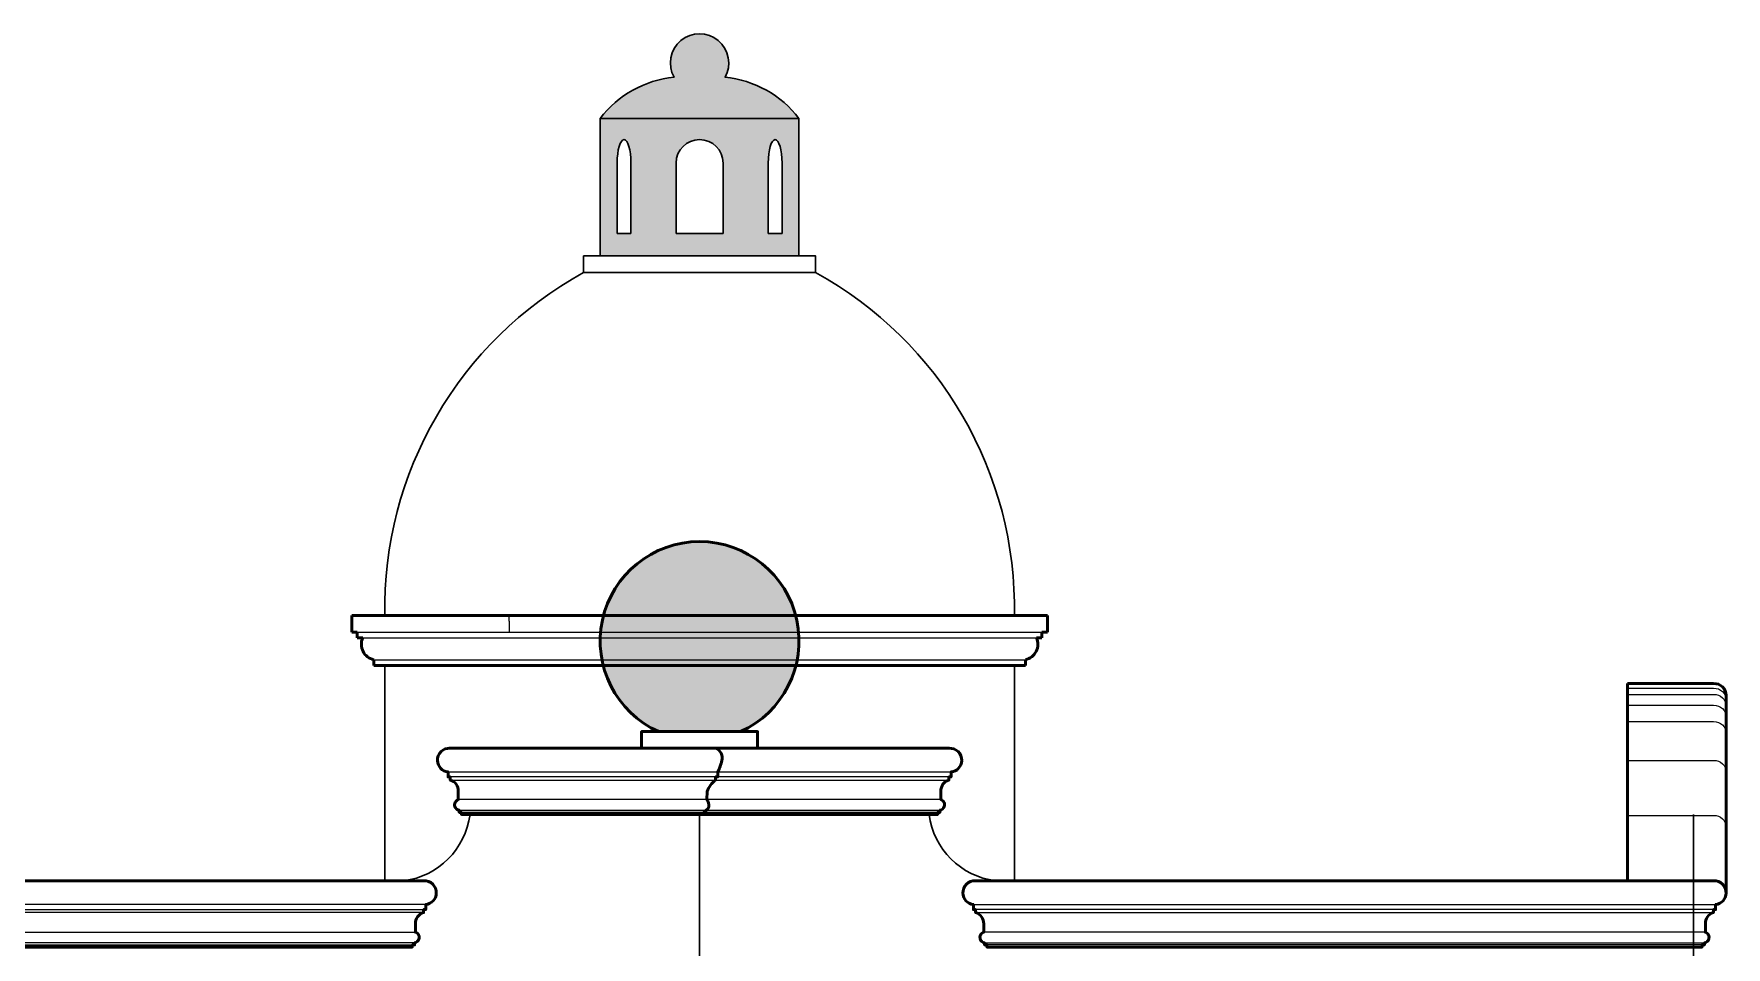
# Model space of a CAD drawing. Header units: metres. Extents: x -109 to 591, y -5 to 592.
# Drawn here: x 583.08 to 588.18, y 10.57 to 13.33 of the extents above; entities that cross this region are included whole.
import ezdxf

# ---------------------------------------------------------------- set-up
doc = ezdxf.new("R2010")
doc.units = ezdxf.units.M
doc.header["$LTSCALE"] = 0.03
for name, color, linetype, lineweight in [('HATCH SECCION', 8, 'Continuous', 5), ('Moldura con Espesor', 43, 'Continuous', 50), ('Muro bajo', 7, 'Continuous', 30)]:
    doc.layers.add(name, color=color, linetype=linetype, lineweight=lineweight)
doc.layers.add('MOLDURA', color=43, linetype='Continuous')

msp = doc.modelspace()

# ---------------------------------------------------------------- hatches: boundary and pattern name
at = {"layer": 'HATCH SECCION'}
for color, points in [(43, [(585.0078927628628, 13.1993860177376, 0.2102228825694626), (584.7849143189691, 13.07490541894195), (585.3849143189692, 13.07490541894195, 0.2102228825694624), (585.1619358750662, 13.19938601773851, 1.703539092977019)]), (53, [(584.9614829706387, 11.22490541894172), (585.2083456672987, 11.22490541894172, 4.645751311059256)])]:
    msp.add_hatch(color=color, dxfattribs=at).paths.add_polyline_path(points)
h = msp.add_hatch(color=43, dxfattribs=at)
h.paths.add_polyline_path([(585.3849143189692, 12.66021806442543), (585.3849143189692, 13.07490541894195), (584.7849143189691, 13.07490541894195), (584.7849143189691, 12.66021806442541)])
h.paths.add_polyline_path([(585.014131997866, 12.94081196185557, -1), (585.1556966400723, 12.94081196185557), (585.1556966400723, 12.72846499854645), (585.014131997866, 12.72846499854645)], flags=16)
edge = h.paths.add_edge_path(flags=16)
edge.add_ellipse((584.8568929835186, 12.94081196185557), major_axis=(0, 0.07078232110303162), ratio=0.2937108858270449, start_angle=270, end_angle=450, ccw=False)
edge.add_line((584.8776825217507, 12.94081196185502), (584.8776825217507, 12.72846499854645))
edge.add_line((584.8776825217507, 12.72846499854645), (584.8361034452865, 12.72846499854645))
edge.add_line((584.8361034452865, 12.72846499854645), (584.8361034452865, 12.94081196185553))
edge = h.paths.add_edge_path(flags=16)
edge.add_ellipse((585.3129356544197, 12.94081196185557), major_axis=(0, 0.07078232110303162), ratio=0.2937108858270449, start_angle=-90, end_angle=90, ccw=False)
edge.add_line((585.3337251926517, 12.94081196185583), (585.3337251926517, 12.72846499854645))
edge.add_line((585.3337251926517, 12.72846499854645), (585.2921461161877, 12.72846499854645))
edge.add_line((585.2921461161877, 12.72846499854645), (585.2921461161876, 12.94081196185553))

# ---------------------------------------------------------------- linework, layer by layer
at = {"layer": 'MOLDURA'}
for p, q in [((584.5099143189692, 11.57490541894193), (584.6099143189691, 11.57490541894195)), ((584.6099143189691, 11.5749054189419), (584.5099143189692, 11.57490541894189)), ((584.5099143189692, 11.55823875227529), (584.5099143189692, 11.57490541894195)), ((584.5099143189692, 11.57490541894195), (584.6099143189691, 11.57490541894195)), ((584.5099143189692, 11.55823875227529), (584.5099143189692, 11.52490541894196)), ((584.0515809856353, 11.52490541894195), (586.1182476523024, 11.52490541894192)), ((584.0682476523019, 11.50823875227528), (586.1015809856358, 11.50823875227524)), ((584.5099143189692, 11.52490541894196), (584.5265809856359, 11.52490541894196)), ((584.1015809856352, 11.44157208560862), (586.0682476523025, 11.44157208560859)), ((584.3256672398369, 11.10310388044409), (585.8441613980934, 11.10310388044336)), ((585.8374555524548, 11.088063085653), (584.3256672398367, 11.08806308565371)), ((584.3323730854826, 11.07885914368192), (585.8374555524548, 11.07885914368119)), ((585.8131750882313, 11.01968535513053), (584.356653549706, 11.01968535513125)), ((584.3596506055526, 10.98747113920736), (585.8101780323776, 10.98747113920665)), ((585.8035503656113, 10.98118494358873), (584.3596506055529, 10.98118494358945)), ((584.2585207520482, 10.70310388044366), (582.0184875628602, 10.70310388044362)), ((582.0251934085061, 10.68806308565325), (584.2585207520538, 10.68806308565325)), ((584.251814906408, 10.67885914368149), (582.0251934085061, 10.67885914368145)), ((585.9113078858892, 10.70310388044366), (588.1513410750772, 10.70310388044362)), ((588.1446352294313, 10.68806308565325), (585.9113078858836, 10.68806308565325)), ((585.9180137315294, 10.67885914368149), (588.1446352294313, 10.67885914368145)), ((582.0494738727295, 10.6196853551308), (584.2275344421845, 10.61968535513079)), ((584.2245373863316, 10.5874711392069), (582.0524709285764, 10.58747113920691)), ((582.0590985953496, 10.58118494358899), (584.2245373863374, 10.58118494358899)), ((588.1203547652078, 10.6196853551308), (585.9422941957529, 10.61968535513079)), ((585.9452912516058, 10.5874711392069), (588.1173577093609, 10.58747113920691)), ((588.1107300425878, 10.58118494358899), (585.9452912516, 10.58118494358899))]:
    msp.add_line(p, q, dxfattribs=at)
for points in [[(587.8849143189684, 11.35585844187253), (588.1452436831232, 11.35585844187253, -0.4277631228964515), (588.1831463098964, 11.31965909419795, -0.4277631228964515)], [(587.8849143189684, 11.33712981108929), (588.1452436831232, 11.33712981108929, -0.4277631228964515), (588.1831463098964, 11.3009304634147, -0.4277631228964515)], [(587.8849143189684, 11.30435420323702), (588.1452436831232, 11.30435420323702, -0.4277631228964515), (588.1831463098964, 11.26815485556243, -0.4277631228964515)], [(587.8849143189684, 11.25519045547069), (588.1452436831232, 11.25519045547069, -0.4277631228964515), (588.1831463098964, 11.2189911077961, -0.4277631228964515)], [(587.8849143189684, 11.13813500113029), (588.1452436831232, 11.13813500113029, -0.4277631228964515), (588.1831463098964, 11.1019356534557, -0.4277631228964515)], [(587.8849143189684, 10.97191512704806), (588.1452436831232, 10.97191512704806, -0.4277631228964515), (588.1831463098964, 10.93571577937347, -0.4277631228964515)]]:
    msp.add_lwpolyline(points, format="xyb", dxfattribs=at)
at = {"layer": 'Moldura con Espesor'}
for p, q in [((584.0349143189686, 11.57490541894193), (584.1349143189685, 11.57490541894195)), ((584.1349143189685, 11.5749054189419), (584.0349143189686, 11.57490541894189)), ((584.0349143189686, 11.55823875227529), (584.0349143189686, 11.57490541894195)), ((584.0349143189686, 11.57490541894195), (584.1349143189685, 11.57490541894195)), ((584.0349143189686, 11.55823875227529), (584.0349143189686, 11.52490541894196)), ((584.1349143189685, 11.57490541894193), (586.0349143189692, 11.57490541894187)), ((586.1349143189691, 11.5749054189419), (586.0349143189692, 11.57490541894192)), ((586.0349143189692, 11.57490541894187), (586.1349143189691, 11.57490541894186)), ((586.1349143189691, 11.57490541894192), (586.0349143189692, 11.57490541894192)), ((586.1349143189691, 11.55823875227527), (586.1349143189691, 11.57490541894192)), ((586.1349143189691, 11.55823875227527), (586.1349143189691, 11.52490541894193)), ((584.0349143189686, 11.52490541894196), (584.0515809856353, 11.52490541894196)), ((584.0515809856353, 11.52490541894196), (584.0515809856353, 11.5082387522753)), ((584.0515809856353, 11.5082387522753), (584.0682476523019, 11.5082387522753)), ((586.1182476523024, 11.50823875227527), (586.1015809856358, 11.50823875227527)), ((586.1349143189691, 11.52490541894193), (586.1182476523024, 11.52490541894193)), ((586.1182476523024, 11.52490541894193), (586.1182476523024, 11.50823875227527)), ((584.1015809856352, 11.42490541894197), (584.1015809856352, 11.44157208560863)), ((586.0682476523025, 11.42490541894194), (586.0682476523025, 11.44157208560861)), ((584.1349143189685, 11.42490541894197), (584.1015809856352, 11.42490541894197)), ((584.1349143189683, 11.42490541894195), (586.0349143189692, 11.42490541894194)), ((586.0349143189692, 11.42490541894194), (586.0682476523025, 11.42490541894194)), ((587.8849143189684, 11.36990541894168), (587.8849143189684, 10.77490541894173)), ((588.1831463099221, 11.33370743695178), (588.1831238373004, 10.73743144911458)), ((585.8380640061305, 11.17490541894144), (584.3284320074112, 11.17490541894218)), ((584.3662782723261, 10.97490541894214), (585.8035503656113, 10.97490541894141)), ((582.0849143189689, 10.77490541894173), (584.2557559844896, 10.77490541894172)), ((588.0849143189685, 10.77490541894173), (585.9140726534478, 10.77490541894172)), ((584.2179097195643, 10.57490541894168), (582.0590985953496, 10.57490541894168)), ((585.951918918373, 10.57490541894168), (588.1107300425878, 10.57490541894168))]:
    msp.add_line(p, q, dxfattribs=at)
for points in [[(587.8849143189684, 11.36990541894168), (588.1452436831232, 11.36990541894168, -0.4277631228964515), (588.1831463098964, 11.33370607126709, -0.4277631228964515)], [(584.3920939959454, 11.17490541894218), (584.3317646317906, 11.17490541894218, 0.4382077646215293), (584.2938844776135, 11.13743144911503, 0.3767732070928361), (584.3256672398367, 11.10310388044407), (584.3256672398367, 11.08806308565371), (584.3323730854826, 11.08806308565371), (584.3323730854826, 11.0788591436819, -0.343840019265826), (584.3566535497063, 11.04497607399181), (584.356653549706, 11.01968535513125, 0.4170263860701234), (584.3464722083426, 10.99877243621321, 0.3141239204313276), (584.3596506055529, 10.98747113920736), (584.3596506055529, 10.98118494358945), (584.3662782723261, 10.98118494358945), (584.3662782723261, 10.97490541894214), (584.3920939959454, 10.97490541894214)], [(585.0849143189689, 11.17490541894182), (585.1336617263764, 11.17490541894182, -0.3677422691198305), (585.1517782041061, 11.13743144911467, -0.06166098138486631), (585.1397591183304, 11.10310388044371), (585.1397591183304, 11.08806308565335), (585.1330532726845, 11.08806308565335), (585.1330532726845, 11.07885914368154, 0.1530657642929259), (585.107588093652, 11.04382818406845), (585.1064561396663, 11.01968535513089, -0.2426159243439792), (585.1129122701994, 10.99877243621285, -0.2894564287914043), (585.1034590838194, 10.987471139207), (585.1034590838194, 10.98118494358908), (585.0968314170462, 10.98118494358908), (585.0968314170462, 10.97490541894177), (585.0849143189689, 10.97490541894177)], [(585.777734641992, 11.17490541894218), (585.8380640061467, 11.17490541894218, -0.4382077646215293), (585.8759441603239, 11.13743144911503, -0.3767732070928361), (585.8441613981007, 11.10310388044407), (585.8441613981007, 11.08806308565371), (585.8374555524548, 11.08806308565371), (585.8374555524548, 11.0788591436819, 0.343840019265826), (585.8131750882311, 11.04497607399181), (585.8131750882313, 11.01968535513125, -0.4170263860701234), (585.8233564295948, 10.99877243621321, -0.3141239204313276), (585.8101780323844, 10.98747113920736), (585.8101780323844, 10.98118494358945), (585.8035503656113, 10.98118494358945), (585.8035503656113, 10.97490541894214), (585.777734641992, 10.97490541894214)], [(584.192093995945, 10.77490541894219), (584.2524233600997, 10.77490541894219, -0.4382077646215293), (584.290303514277, 10.73743144911516, -0.3767732070928361), (584.2585207520538, 10.7031038804442), (584.2585207520538, 10.68806308565372), (584.251814906408, 10.68806308565372), (584.251814906408, 10.67885914368191, 0.343840019265826), (584.2275344421842, 10.64497607399182), (584.2275344421845, 10.61968535513126, -0.4170263860701234), (584.237715783548, 10.59877243621322, -0.3141239204313276), (584.2245373863374, 10.58747113920749), (584.2245373863374, 10.58118494358946), (584.2179097195643, 10.58118494358946), (584.2179097195643, 10.57490541894214), (584.192093995945, 10.57490541894214)], [(585.9777346419924, 10.77490541894219), (585.9174052778377, 10.77490541894219, 0.4382077646215293), (585.8795251236604, 10.73743144911516, 0.3767732070928361), (585.9113078858836, 10.7031038804442), (585.9113078858836, 10.68806308565372), (585.9180137315294, 10.68806308565372), (585.9180137315294, 10.67885914368191, -0.343840019265826), (585.9422941957532, 10.64497607399182), (585.9422941957529, 10.61968535513126, 0.4170263860701234), (585.9321128543894, 10.59877243621322, 0.3141239204313276), (585.9452912516, 10.58747113920749), (585.9452912516, 10.58118494358946), (585.951918918373, 10.58118494358946), (585.951918918373, 10.57490541894214), (585.9777346419924, 10.57490541894214)], [(588.0849143189685, 10.77490541894173), (588.1452436831232, 10.77490541894173, -0.4382077646215293), (588.1831238373004, 10.73743144911458, -0.3767732070928361), (588.1513410750772, 10.70310388044362), (588.1513410750772, 10.68806308565325), (588.1446352294313, 10.68806308565325), (588.1446352294313, 10.67885914368145, 0.343840019265826), (588.1203547652076, 10.64497607399136), (588.1203547652078, 10.6196853551308, -0.4170263860701234), (588.1305361065713, 10.59877243621276, -0.3141239204313276), (588.1173577093609, 10.58747113920691), (588.1173577093609, 10.58118494358899), (588.1107300425878, 10.58118494358899), (588.1107300425878, 10.57490541894168), (588.0849143189685, 10.57490541894168)]]:
    msp.add_lwpolyline(points, format="xyb", dxfattribs=at)
msp.add_lwpolyline([(584.9099143189687, 11.17490541894172), (585.2599143189686, 11.17490541894172), (585.2599143189686, 11.22490541894172), (584.9099143189687, 11.22490541894172)], close=True, dxfattribs=at)
for centre, radius, start, end in [((585.0849143189687, 11.4983367672715), 0.3, 294.2951889453917, 245.7048110546084), ((584.1125373850278, 11.48871695197167), 0.04840125114130293, 156.2133213940977, 256.9167809600158), ((586.0572912529096, 11.48871695197165), 0.04840125114130293, 283.0832190399841, 23.78667860590231)]:
    msp.add_arc(centre, radius, start, end, dxfattribs=at)
at = {"layer": 'Muro bajo'}
for p, q in [((585.3849143189692, 13.07490541894195), (584.7849143189691, 13.07490541894195)), ((584.8361034452865, 12.72846499854645), (584.8361034452865, 12.94081196185557)), ((584.8776825217507, 12.72846499854645), (584.8776825217507, 12.94081196185557)), ((585.014131997866, 12.72846499854645), (585.014131997866, 12.94081196185557)), ((585.1556966400723, 12.72846499854645), (585.1556966400723, 12.94081196185557)), ((585.2921461161876, 12.72846499854645), (585.2921461161876, 12.94081196185557)), ((585.3337251926517, 12.72846499854645), (585.3337251926517, 12.94081196185557)), ((584.8361034452865, 12.72846499854645), (584.8776825217507, 12.72846499854645)), ((585.014131997866, 12.72846499854645), (585.1556966400723, 12.72846499854645)), ((585.2921461161876, 12.72846499854645), (585.3337251926517, 12.72846499854645)), ((584.7849143189691, 12.66021806442541), (585.3849143189692, 12.66021806442543)), ((584.7349143189691, 12.61021806442539), (585.4349143189692, 12.61021806442537)), ((584.1349143189682, 10.77490541894171), (584.1349143189683, 11.42490541894195)), ((586.0349143189692, 10.77490541894171), (586.0349143189692, 11.42490541894193)), ((585.0849143189686, 9.46990541894155), (585.0849143189689, 10.97490541894177)), ((588.0849143189691, 9.469905418941522), (588.084914318969, 10.97490541894167))]:
    msp.add_line(p, q, dxfattribs=at)
msp.add_lwpolyline([(586.0349143189692, 11.57490541894195), (586.0349143189692, 11.57490541894195, 0.2790435272035361), (585.4349143189692, 12.61021806442542), (585.4349143189692, 12.66021806442541), (585.3849143189692, 12.66021806442541), (585.3849143189692, 13.07490541894195, 0.2102228825694624), (585.1619358750662, 13.19938601773851, 1.703539092977019), (585.0078927628628, 13.1993860177376, 0.2102228825694626), (584.7849143189691, 13.07490541894195), (584.7849143189691, 12.66021806442541), (584.7349143189691, 12.66021806442541), (584.7349143189691, 12.6102180644254, 0.2790435272035362), (584.1349143189692, 11.57490541894195), (584.1349143189684, 11.57490541894195)], format="xyb", dxfattribs=at)
for centre, radius, start, end in [((585.084914318969, 12.94081196185554), 0.07078232110302801, 8.142219984546603e-12, 179.9999999999919), ((584.1625784351152, 11.00442097977249), 0.2314056200578292, 277.327982603157, 352.6720173968286), ((586.0072502028224, 11.00442097977249), 0.2314056200578292, 187.3279826031714, 262.672017396843)]:
    msp.add_arc(centre, radius, start, end, dxfattribs=at)
msp.add_ellipse((584.8568929835186, 12.94081196185557), major_axis=(0, 0.07078232110303162), ratio=0.2937108858270449, start_param=4.71238898038469, end_param=7.853981633974483, dxfattribs=at)
at = {"layer": 'Muro bajo', "extrusion": (0, 0, -1)}
msp.add_ellipse((585.3129356544197, 12.94081196185557), major_axis=(0, 0.07078232110303162), ratio=0.2937108858270449, start_param=4.71238898038469, end_param=7.853981633974483, dxfattribs=at)

doc.saveas('drawing.dxf')
